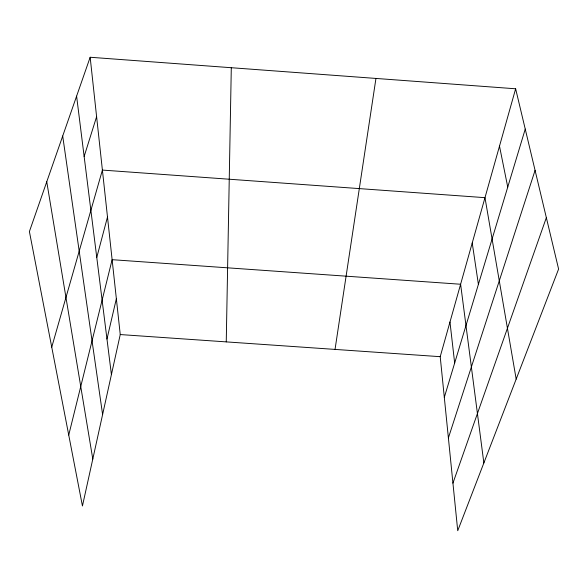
<?xml version="1.0" encoding="UTF-8"?>
<svg xmlns="http://www.w3.org/2000/svg" width="588" height="588" viewBox="0 0 588 588"><rect width="100%" height="100%" fill="white"/><g stroke="black" fill="none" stroke-linecap="round" stroke-linejoin="round"><path stroke-width="0.88" d="M226.248 341.885L231.297 67.716M335.035 349.412L375.952 78.439M90.162 57.257L120.246 334.557L82.445 505.967L29.4 231.547L90.162 57.257L515.639 88.788L558.6 269.061L457.729 530.744L440.214 356.681L515.639 88.788M106.972 339.041L116.358 298.726M68.737 435.032L112.124 259.683L460.61 284.247L483.858 462.954M96.77 257.456L107.494 216.979M51.744 347.14L102.4 170.079L484.982 197.664L516.176 379.113M444.308 397.378L525.246 129.081M84.143 156.459L96.608 116.681M448.387 437.942L535.073 170.344M452.936 483.145L546.348 217.656M120.246 334.557L440.214 356.681M499.499 146.111L507.745 187.094M46.753 181.773L92.794 459.059M472.23 242.969L478.397 284.364M62.703 136.019L102.606 414.54M76.602 96.153L111.419 374.6M449.974 322.011L454.664 363.053"/></g></svg>
